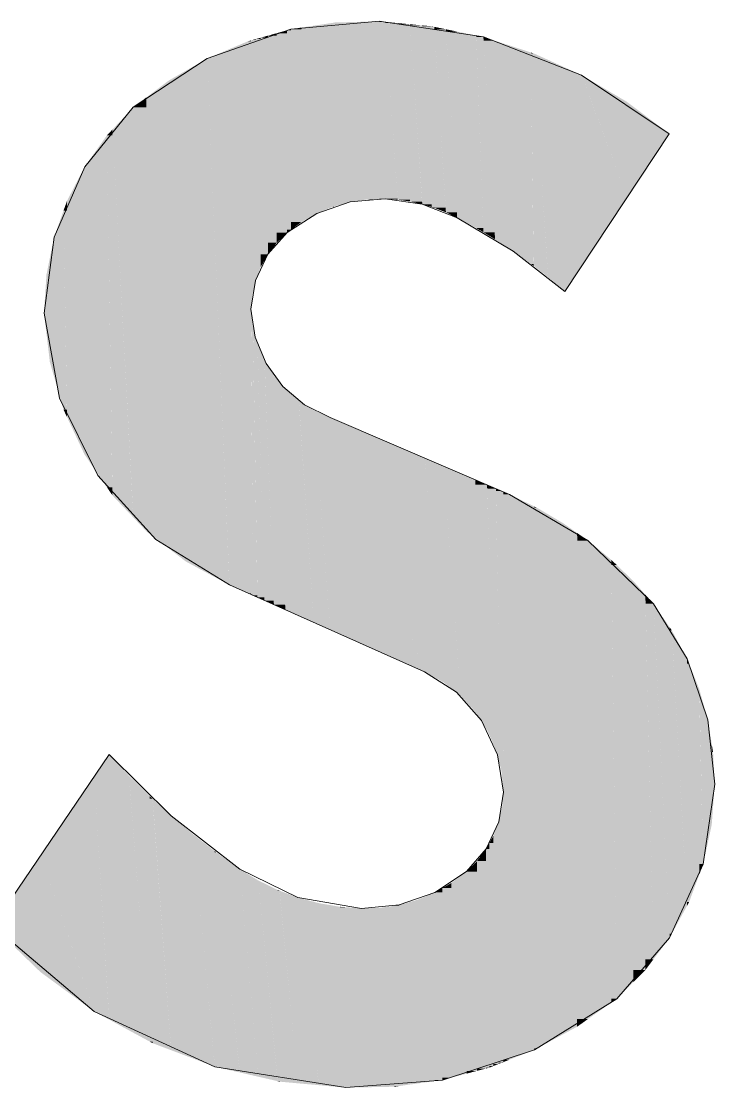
# Model space of a CAD drawing. Extents: x 885 to 2021, y 330 to 1122.
# Drawn here: x 1899.153 to 1900.052, y 647.357 to 648.741 of the extents above; entities that cross this region are included whole.
import ezdxf

# ---------------------------------------------------------------- set-up
doc = ezdxf.new("R2010")
doc.units = 0
doc.layers.get('0').update_dxf_attribs({"lineweight": 18})
doc.layers.add('P11_Plankopf_Ausführung_AF_4_800 Plankopf', color=7, linetype='Continuous', lineweight=25)

# ---------------------------------------------------------------- blocks, each defined once
blk = doc.blocks.new('Referenz-A0T8DI3SAL', base_point=(1729.7843, 502.0648))
at = {"layer": 'P11_Plankopf_Ausführung_AF_4_800 Plankopf', "color": 0, "linetype": 'Continuous', "lineweight": 13, "ltscale": 16.9}
for p, q in [((1899.5025, 648.7306), (1899.3939, 648.6926)), ((1899.617, 648.7408), (1899.5025, 648.7306)), ((1899.7521, 648.7205), (1899.617, 648.7408)), ((1899.8795, 648.6711), (1899.7521, 648.7205)), ((1899.3939, 648.6926), (1899.2981, 648.6292)), ((1899.993, 648.595), (1899.8795, 648.6711)), ((1899.2981, 648.6292), (1899.2351, 648.5522)), ((1899.8575, 648.3903), (1899.993, 648.595)), ((1899.2351, 648.5522), (1899.1955, 648.4609)), ((1899.6248, 648.5105), (1899.5792, 648.5064)), ((1899.6729, 648.5035), (1899.6248, 648.5105)), ((1899.5792, 648.5064), (1899.536, 648.4915)), ((1899.7181, 648.4859), (1899.6729, 648.5035)), ((1899.536, 648.4915), (1899.4975, 648.4667)), ((1899.7908, 648.4424), (1899.7181, 648.4859)), ((1899.1955, 648.4609), (1899.1823, 648.3623)), ((1899.4975, 648.4667), (1899.4726, 648.4385)), ((1899.8575, 648.3903), (1899.7908, 648.4424)), ((1899.4726, 648.4385), (1899.4566, 648.4046)), ((1899.4566, 648.4046), (1899.4507, 648.3674)), ((1899.1823, 648.3623), (1899.2023, 648.252)), ((1899.4507, 648.3674), (1899.4563, 648.331)), ((1899.4563, 648.331), (1899.4704, 648.2969)), ((1899.4704, 648.2969), (1899.4921, 648.2671)), ((1899.4921, 648.2671), (1899.5203, 648.2433)), ((1899.2023, 648.252), (1899.252, 648.1514)), ((1899.5203, 648.2433), (1899.5533, 648.2268)), ((1899.7859, 648.1269), (1899.5533, 648.2268)), ((1899.252, 648.1514), (1899.3274, 648.0684)), ((1899.8877, 648.067), (1899.7859, 648.1269)), ((1899.3274, 648.0684), (1899.4228, 648.0094)), ((1899.9726, 647.985), (1899.8877, 648.067)), ((1899.4228, 648.0094), (1899.6759, 647.8967)), ((1900.0163, 647.9135), (1899.9726, 647.985)), ((1900.0432, 647.8342), (1900.0163, 647.9135)), ((1899.7172, 647.8703), (1899.6759, 647.8967)), ((1899.7496, 647.8335), (1899.7172, 647.8703)), ((1899.7704, 647.7891), (1899.7496, 647.8335)), ((1900.052, 647.7509), (1900.0432, 647.8342)), ((1899.2668, 647.7893), (1899.1159, 647.5669)), ((1899.2668, 647.7893), (1899.3471, 647.71)), ((1899.7781, 647.7406), (1899.7704, 647.7891)), ((1900.0371, 647.6471), (1900.052, 647.7509)), ((1899.772, 647.7022), (1899.7781, 647.7406)), ((1899.3471, 647.71), (1899.4362, 647.6406)), ((1899.7556, 647.6669), (1899.772, 647.7022)), ((1899.7302, 647.6375), (1899.7556, 647.6669)), ((1899.4362, 647.6406), (1899.5115, 647.6038)), ((1899.6893, 647.6104), (1899.7302, 647.6375)), ((1899.9936, 647.5517), (1900.0371, 647.6471)), ((1899.643, 647.5942), (1899.6893, 647.6104)), ((1899.5115, 647.6038), (1899.5941, 647.5897)), ((1899.5941, 647.5897), (1899.643, 647.5942)), ((1899.1159, 647.5669), (1899.2474, 647.4559)), ((1899.925, 647.4725), (1899.9936, 647.5517)), ((1899.8183, 647.4062), (1899.925, 647.4725)), ((1899.2474, 647.4559), (1899.4038, 647.3843)), ((1899.6989, 647.367), (1899.8183, 647.4062)), ((1899.4038, 647.3843), (1899.5737, 647.3571)), ((1899.5737, 647.3571), (1899.6989, 647.367))]:
    blk.add_line(p, q, dxfattribs=at)
at = {"layer": 'P11_Plankopf_Ausführung_AF_4_800 Plankopf', "color": 0, "linetype": 'Continuous', "lineweight": 0, "ltscale": 0.0169}
for points in [[(1899.5025, 648.7292), (1899.4975, 648.7292), (1899.5025, 648.7306)], [(1899.516, 648.7306), (1899.5025, 648.7306), (1899.516, 648.7327)], [(1899.516, 648.4803), (1899.5025, 648.4803), (1899.5025, 648.7306)], [(1899.516, 648.4803), (1899.516, 648.7306), (1899.5025, 648.7306)], [(1899.536, 648.7327), (1899.516, 648.7327), (1899.536, 648.7357)], [(1899.536, 648.4915), (1899.516, 648.4915), (1899.516, 648.7327)], [(1899.536, 648.4915), (1899.536, 648.7327), (1899.516, 648.7327)], [(1899.5572, 648.7357), (1899.536, 648.7357), (1899.5572, 648.7389)], [(1899.5572, 648.5002), (1899.536, 648.5002), (1899.536, 648.7357)], [(1899.5572, 648.5002), (1899.5572, 648.7357), (1899.536, 648.7357)], [(1899.5594, 648.7389), (1899.5572, 648.7389), (1899.5594, 648.7393)], [(1899.5594, 648.5009), (1899.5572, 648.5009), (1899.5572, 648.7389)], [(1899.5594, 648.5009), (1899.5594, 648.7389), (1899.5572, 648.7389)], [(1899.5792, 648.7393), (1899.5594, 648.7393), (1899.5792, 648.7398)], [(1899.5792, 648.5064), (1899.5594, 648.5064), (1899.5594, 648.7393)], [(1899.5792, 648.5064), (1899.5792, 648.7393), (1899.5594, 648.7393)], [(1899.6019, 648.7398), (1899.5792, 648.7398), (1899.6019, 648.7404)], [(1899.6019, 648.5098), (1899.5792, 648.5098), (1899.5792, 648.7398)], [(1899.6019, 648.5098), (1899.6019, 648.7398), (1899.5792, 648.7398)], [(1899.617, 648.7404), (1899.6019, 648.7404), (1899.617, 648.7408)], [(1899.617, 648.5103), (1899.6019, 648.5103), (1899.6019, 648.7404)], [(1899.617, 648.5103), (1899.617, 648.7404), (1899.6019, 648.7404)], [(1899.6248, 648.5105), (1899.617, 648.5105), (1899.617, 648.7408)], [(1899.6248, 648.7401), (1899.617, 648.7401), (1899.617, 648.7408)], [(1899.6248, 648.5105), (1899.6248, 648.7401), (1899.617, 648.7401)], [(1899.6409, 648.5105), (1899.6248, 648.5105), (1899.6248, 648.7401)], [(1899.641, 648.7385), (1899.6249, 648.7385), (1899.6248, 648.7401)], [(1899.641, 648.5094), (1899.641, 648.7385), (1899.6249, 648.7385)], [(1899.6569, 648.5094), (1899.641, 648.5094), (1899.641, 648.7385)], [(1899.657, 648.737), (1899.6411, 648.737), (1899.641, 648.7385)], [(1899.657, 648.507), (1899.657, 648.737), (1899.6411, 648.737)], [(1899.6726, 648.507), (1899.657, 648.507), (1899.657, 648.737)], [(1899.6729, 648.7355), (1899.6571, 648.7355), (1899.657, 648.737)], [(1899.6729, 648.5035), (1899.6729, 648.7355), (1899.6571, 648.7355)], [(1899.6849, 648.5035), (1899.6729, 648.5035), (1899.6729, 648.7355)], [(1899.6851, 648.7344), (1899.6729, 648.7344), (1899.6729, 648.7355)], [(1899.6851, 648.4998), (1899.6851, 648.7344), (1899.6729, 648.7344)], [(1899.6884, 648.4998), (1899.6851, 648.4998), (1899.6851, 648.7344)], [(1899.6884, 648.7337), (1899.6851, 648.7337), (1899.6851, 648.7344)], [(1899.6884, 648.4988), (1899.6884, 648.7337), (1899.6851, 648.7337)], [(1899.7031, 648.4988), (1899.6884, 648.4988), (1899.6884, 648.7337)], [(1899.7035, 648.7305), (1899.6886, 648.7305), (1899.6884, 648.7337)], [(1899.7035, 648.4929), (1899.7035, 648.7305), (1899.6886, 648.7305)], [(1899.7177, 648.4929), (1899.7035, 648.4929), (1899.7035, 648.7305)], [(1899.7181, 648.7275), (1899.7037, 648.7275), (1899.7035, 648.7305)], [(1899.4524, 648.716), (1899.4507, 648.716), (1899.4524, 648.7165)], [(1899.4566, 648.7165), (1899.4524, 648.7165), (1899.4566, 648.7177)], [(1899.4566, 648.4046), (1899.4524, 648.4046), (1899.4524, 648.7165)], [(1899.4566, 648.4046), (1899.4566, 648.7165), (1899.4524, 648.7165)], [(1899.4634, 648.7177), (1899.4566, 648.7177), (1899.4634, 648.7196)], [(1899.4634, 648.4221), (1899.4566, 648.4221), (1899.4566, 648.7177)], [(1899.4634, 648.4221), (1899.4634, 648.7177), (1899.4566, 648.7177)], [(1899.4726, 648.7196), (1899.4634, 648.7196), (1899.4726, 648.7222)], [(1899.4726, 648.4385), (1899.4634, 648.4385), (1899.4634, 648.7196)], [(1899.4726, 648.4385), (1899.4726, 648.7196), (1899.4634, 648.7196)], [(1899.4841, 648.7222), (1899.4726, 648.7222), (1899.4841, 648.7254)], [(1899.4841, 648.4535), (1899.4726, 648.4535), (1899.4726, 648.7222)], [(1899.4841, 648.4535), (1899.4841, 648.7222), (1899.4726, 648.7222)], [(1899.4975, 648.7254), (1899.4841, 648.7254), (1899.4975, 648.7292)], [(1899.4975, 648.4667), (1899.4841, 648.4667), (1899.4841, 648.7254)], [(1899.4975, 648.4667), (1899.4975, 648.7254), (1899.4841, 648.7254)], [(1899.5025, 648.4703), (1899.4975, 648.4703), (1899.4975, 648.7292)], [(1899.5025, 648.4703), (1899.5025, 648.7292), (1899.4975, 648.7292)], [(1899.7181, 648.4859), (1899.7181, 648.7275), (1899.7037, 648.7275)], [(1899.7416, 648.4859), (1899.7181, 648.4859), (1899.7181, 648.7275)], [(1899.7429, 648.7223), (1899.7186, 648.7223), (1899.7181, 648.7275)], [(1899.7429, 648.4724), (1899.7429, 648.7223), (1899.7186, 648.7223)], [(1899.7519, 648.4724), (1899.7429, 648.4724), (1899.7429, 648.7223)], [(1899.7521, 648.7205), (1899.743, 648.7205), (1899.7429, 648.7223)], [(1899.7521, 648.467), (1899.7521, 648.7205), (1899.743, 648.7205)], [(1899.7667, 648.467), (1899.7521, 648.467), (1899.7521, 648.7205)], [(1899.7672, 648.7155), (1899.7524, 648.7155), (1899.7521, 648.7205)], [(1899.4228, 648.6926), (1899.3939, 648.6926), (1899.4228, 648.7048)], [(1899.447, 648.7048), (1899.4228, 648.7048), (1899.447, 648.715)], [(1899.4467, 648.0094), (1899.4228, 648.0094), (1899.4228, 648.7048)], [(1899.447, 647.9986), (1899.447, 648.7048), (1899.4228, 648.7048)], [(1899.4507, 648.715), (1899.447, 648.715), (1899.4507, 648.716)], [(1899.4507, 647.9986), (1899.447, 647.9986), (1899.447, 648.715)], [(1899.4507, 647.997), (1899.4507, 648.715), (1899.447, 648.715)], [(1899.4524, 648.3862), (1899.4507, 648.3862), (1899.4507, 648.716)], [(1899.4524, 648.3862), (1899.4524, 648.716), (1899.4507, 648.716)], [(1899.7672, 648.4579), (1899.7672, 648.7155), (1899.7524, 648.7155)], [(1899.7895, 648.4579), (1899.7672, 648.4579), (1899.7672, 648.7155)], [(1899.7908, 648.7079), (1899.7678, 648.7079), (1899.7672, 648.7155)], [(1899.7908, 648.4424), (1899.7908, 648.7079), (1899.7678, 648.7079)], [(1899.8124, 648.4424), (1899.7908, 648.4424), (1899.7908, 648.7079)], [(1899.8137, 648.7004), (1899.7914, 648.7004), (1899.7908, 648.7079)], [(1899.3939, 648.6767), (1899.3662, 648.6767), (1899.3939, 648.6926)], [(1899.4221, 648.0249), (1899.3939, 648.0249), (1899.3939, 648.6926)], [(1899.4228, 648.0094), (1899.4228, 648.6926), (1899.3939, 648.6926)], [(1899.8137, 648.426), (1899.8137, 648.7004), (1899.7914, 648.7004)], [(1899.8171, 648.426), (1899.8137, 648.426), (1899.8137, 648.7004)], [(1899.8172, 648.6993), (1899.8137, 648.6993), (1899.8137, 648.7004)], [(1899.8172, 648.4233), (1899.8172, 648.6993), (1899.8137, 648.6993)], [(1899.835, 648.4233), (1899.8172, 648.4233), (1899.8172, 648.6993)], [(1899.836, 648.6908), (1899.8177, 648.6908), (1899.8172, 648.6993)], [(1899.836, 648.4086), (1899.836, 648.6908), (1899.8177, 648.6908)], [(1899.8562, 648.4086), (1899.836, 648.4086), (1899.836, 648.6908)], [(1899.8575, 648.681), (1899.8367, 648.681), (1899.836, 648.6908)], [(1899.3662, 648.6639), (1899.344, 648.6639), (1899.3662, 648.6767)], [(1899.3933, 648.0399), (1899.3662, 648.0399), (1899.3662, 648.6767)], [(1899.3939, 648.0249), (1899.3939, 648.6767), (1899.3662, 648.6767)], [(1899.8575, 648.3903), (1899.8575, 648.681), (1899.8367, 648.681)], [(1899.8795, 648.4236), (1899.8575, 648.4236), (1899.8575, 648.681)], [(1899.8795, 648.6711), (1899.8583, 648.6711), (1899.8575, 648.681)], [(1899.344, 648.6422), (1899.3152, 648.6422), (1899.344, 648.6639)], [(1899.3656, 648.0569), (1899.344, 648.0569), (1899.344, 648.6639)], [(1899.3662, 648.0399), (1899.3662, 648.6639), (1899.344, 648.6639)], [(1899.8795, 648.4236), (1899.8795, 648.6711), (1899.8583, 648.6711)], [(1899.9384, 648.5124), (1899.8795, 648.5124), (1899.8795, 648.6711)], [(1899.9384, 648.6362), (1899.8925, 648.6362), (1899.8795, 648.6711)], [(1899.3152, 648.6292), (1899.2981, 648.6292), (1899.3152, 648.6422)], [(1899.343, 648.0789), (1899.3152, 648.0789), (1899.3152, 648.6422)], [(1899.344, 648.0569), (1899.344, 648.6422), (1899.3152, 648.6422)], [(1899.9384, 648.5124), (1899.9384, 648.6362), (1899.8925, 648.6362)], [(1899.993, 648.595), (1899.9384, 648.595), (1899.9384, 648.6362)], [(1899.2981, 648.6005), (1899.2711, 648.6005), (1899.2981, 648.6292)], [(1899.3147, 648.0971), (1899.2981, 648.0971), (1899.2981, 648.6292)], [(1899.3152, 648.0789), (1899.3152, 648.6292), (1899.2981, 648.6292)], [(1899.2639, 648.5522), (1899.2351, 648.5522), (1899.2639, 648.5929)], [(1899.2711, 648.5929), (1899.2639, 648.5929), (1899.2711, 648.6005)], [(1899.2709, 648.1361), (1899.2639, 648.1361), (1899.2639, 648.5929)], [(1899.2711, 648.1256), (1899.2711, 648.5929), (1899.2639, 648.5929)], [(1899.2965, 648.1256), (1899.2711, 648.1256), (1899.2711, 648.6005)], [(1899.2981, 648.0971), (1899.2981, 648.6005), (1899.2711, 648.6005)], [(1899.9384, 648.5124), (1899.993, 648.595), (1899.9384, 648.595)], [(1899.2349, 648.5079), (1899.2122, 648.5079), (1899.2349, 648.5519)], [(1899.2351, 648.5519), (1899.2349, 648.5519), (1899.2351, 648.5522)], [(1899.2351, 648.1787), (1899.2349, 648.1787), (1899.2349, 648.5519)], [(1899.2351, 648.1784), (1899.2351, 648.5519), (1899.2349, 648.5519)], [(1899.261, 648.1784), (1899.2351, 648.1784), (1899.2351, 648.5522)], [(1899.2639, 648.1361), (1899.2639, 648.5522), (1899.2351, 648.5522)], [(1899.5792, 648.5064), (1899.6019, 648.5098), (1899.5792, 648.5098)], [(1899.6019, 648.5098), (1899.617, 648.5103), (1899.6019, 648.5103)], [(1899.617, 648.5103), (1899.6248, 648.5105), (1899.617, 648.5105)], [(1899.641, 648.5094), (1899.6409, 648.5105), (1899.6248, 648.5105)], [(1899.657, 648.507), (1899.6569, 648.5094), (1899.641, 648.5094)], [(1899.8795, 648.4236), (1899.9384, 648.5124), (1899.8795, 648.5124)], [(1899.2076, 648.4609), (1899.1955, 648.4609), (1899.2076, 648.4952)], [(1899.2122, 648.4952), (1899.2076, 648.4952), (1899.2122, 648.5079)], [(1899.212, 648.2368), (1899.2076, 648.2368), (1899.2076, 648.4952)], [(1899.2122, 648.2272), (1899.2122, 648.4952), (1899.2076, 648.4952)], [(1899.2316, 648.2272), (1899.2122, 648.2272), (1899.2122, 648.5079)], [(1899.2349, 648.1787), (1899.2349, 648.5079), (1899.2122, 648.5079)], [(1899.536, 648.4915), (1899.5572, 648.5002), (1899.536, 648.5002)], [(1899.5572, 648.5002), (1899.5594, 648.5009), (1899.5572, 648.5009)], [(1899.5594, 648.5009), (1899.5792, 648.5064), (1899.5594, 648.5064)], [(1899.6729, 648.5035), (1899.6726, 648.507), (1899.657, 648.507)], [(1899.6851, 648.4998), (1899.6849, 648.5035), (1899.6729, 648.5035)], [(1899.6884, 648.4988), (1899.6884, 648.4998), (1899.6851, 648.4998)], [(1899.7035, 648.4929), (1899.7031, 648.4988), (1899.6884, 648.4988)], [(1899.516, 648.4803), (1899.536, 648.4915), (1899.516, 648.4915)], [(1899.7181, 648.4859), (1899.7177, 648.4929), (1899.7035, 648.4929)], [(1899.7429, 648.4724), (1899.7416, 648.4859), (1899.7181, 648.4859)], [(1899.4975, 648.4667), (1899.5025, 648.4703), (1899.4975, 648.4703)], [(1899.5025, 648.4703), (1899.516, 648.4803), (1899.5025, 648.4803)], [(1899.7521, 648.467), (1899.7519, 648.4724), (1899.7429, 648.4724)], [(1899.1955, 648.4338), (1899.1899, 648.4338), (1899.1955, 648.4609)], [(1899.2054, 648.2792), (1899.1955, 648.2792), (1899.1955, 648.4609)], [(1899.2076, 648.2368), (1899.2076, 648.4609), (1899.1955, 648.4609)], [(1899.4726, 648.4385), (1899.4841, 648.4535), (1899.4726, 648.4535)], [(1899.4841, 648.4535), (1899.4975, 648.4667), (1899.4841, 648.4667)], [(1899.7672, 648.4579), (1899.7667, 648.467), (1899.7521, 648.467)], [(1899.7908, 648.4424), (1899.7895, 648.4579), (1899.7672, 648.4579)], [(1899.8137, 648.426), (1899.8124, 648.4424), (1899.7908, 648.4424)], [(1899.1899, 648.4121), (1899.1855, 648.4121), (1899.1899, 648.4338)], [(1899.1948, 648.2986), (1899.1899, 648.2986), (1899.1899, 648.4338)], [(1899.1955, 648.2792), (1899.1955, 648.4338), (1899.1899, 648.4338)], [(1899.4634, 648.4221), (1899.4726, 648.4385), (1899.4634, 648.4385)], [(1899.8172, 648.4233), (1899.8171, 648.426), (1899.8137, 648.426)], [(1899.1855, 648.3623), (1899.1823, 648.3623), (1899.1855, 648.4121)], [(1899.1885, 648.3356), (1899.1855, 648.3356), (1899.1855, 648.4121)], [(1899.1899, 648.2986), (1899.1899, 648.4121), (1899.1855, 648.4121)], [(1899.4566, 648.4046), (1899.4634, 648.4221), (1899.4566, 648.4221)], [(1899.836, 648.4086), (1899.835, 648.4233), (1899.8172, 648.4233)], [(1899.8575, 648.3903), (1899.8795, 648.4236), (1899.8575, 648.4236)], [(1899.4524, 648.3862), (1899.4566, 648.4046), (1899.4524, 648.4046)], [(1899.8575, 648.3903), (1899.8562, 648.4086), (1899.836, 648.4086)], [(1899.4507, 648.3674), (1899.4524, 648.3862), (1899.4507, 648.3862)], [(1899.1855, 648.3356), (1899.1855, 648.3623), (1899.1823, 648.3623)], [(1899.4532, 647.997), (1899.4507, 647.997), (1899.4507, 648.3674)], [(1899.4532, 648.3445), (1899.4509, 648.3445), (1899.4507, 648.3674)], [(1899.4532, 647.9959), (1899.4532, 648.3445), (1899.4509, 648.3445)], [(1899.459, 647.9959), (1899.4532, 647.9959), (1899.4532, 648.3445)], [(1899.4591, 648.3222), (1899.4536, 648.3222), (1899.4532, 648.3445)], [(1899.1899, 648.2986), (1899.1885, 648.3356), (1899.1855, 648.3356)], [(1899.4591, 647.9932), (1899.4591, 648.3222), (1899.4536, 648.3222)], [(1899.4681, 647.9932), (1899.4591, 647.9932), (1899.4591, 648.3222)], [(1899.4682, 648.301), (1899.4597, 648.301), (1899.4591, 648.3222)], [(1899.1955, 648.2792), (1899.1948, 648.2986), (1899.1899, 648.2986)], [(1899.4682, 647.9892), (1899.4682, 648.301), (1899.4597, 648.301)], [(1899.4802, 647.9892), (1899.4682, 647.9892), (1899.4682, 648.301)], [(1899.4804, 648.2813), (1899.469, 648.2813), (1899.4682, 648.301)], [(1899.2076, 648.2368), (1899.2054, 648.2792), (1899.1955, 648.2792)], [(1899.4804, 647.9838), (1899.4804, 648.2813), (1899.469, 648.2813)], [(1899.495, 647.9838), (1899.4804, 647.9838), (1899.4804, 648.2813)], [(1899.4953, 648.2638), (1899.4812, 648.2638), (1899.4804, 648.2813)], [(1899.4953, 647.9771), (1899.4953, 648.2638), (1899.4812, 648.2638)], [(1899.5123, 647.9771), (1899.4953, 647.9771), (1899.4953, 648.2638)], [(1899.5127, 648.2486), (1899.4962, 648.2486), (1899.4953, 648.2638)], [(1899.5127, 647.9694), (1899.5127, 648.2486), (1899.4962, 648.2486)], [(1899.5316, 647.9694), (1899.5127, 647.9694), (1899.5127, 648.2486)], [(1899.5322, 648.2361), (1899.5136, 648.2361), (1899.5127, 648.2486)], [(1899.2122, 648.2272), (1899.212, 648.2368), (1899.2076, 648.2368)], [(1899.5322, 647.9607), (1899.5322, 648.2361), (1899.5136, 648.2361)], [(1899.5526, 647.9607), (1899.5322, 647.9607), (1899.5322, 648.2361)], [(1899.5533, 648.2268), (1899.5329, 648.2268), (1899.5322, 648.2361)], [(1899.2349, 648.1787), (1899.2316, 648.2272), (1899.2122, 648.2272)], [(1899.5533, 647.9513), (1899.5533, 648.2268), (1899.5329, 648.2268)], [(1899.6556, 647.9513), (1899.5533, 647.9513), (1899.5533, 648.2268)], [(1899.6759, 648.1741), (1899.5728, 648.1741), (1899.5533, 648.2268)], [(1899.2351, 648.1784), (1899.2351, 648.1787), (1899.2349, 648.1787)], [(1899.2639, 648.1361), (1899.261, 648.1784), (1899.2351, 648.1784)], [(1899.6759, 647.8967), (1899.6759, 648.1741), (1899.5728, 648.1741)], [(1899.6993, 647.8967), (1899.6759, 647.8967), (1899.6759, 648.1741)], [(1899.7004, 648.1636), (1899.6768, 648.1636), (1899.6759, 648.1741)], [(1899.7004, 647.883), (1899.7004, 648.1636), (1899.6768, 648.1636)], [(1899.7212, 647.883), (1899.7004, 647.883), (1899.7004, 648.1636)], [(1899.7225, 648.1542), (1899.7011, 648.1542), (1899.7004, 648.1636)], [(1899.7225, 647.8656), (1899.7225, 648.1542), (1899.7011, 648.1542)], [(1899.7402, 647.8656), (1899.7225, 647.8656), (1899.7225, 648.1542)], [(1899.7414, 648.146), (1899.723, 648.146), (1899.7225, 648.1542)], [(1899.2711, 648.1256), (1899.2709, 648.1361), (1899.2639, 648.1361)], [(1899.7414, 647.8449), (1899.7414, 648.146), (1899.723, 648.146)], [(1899.7557, 647.8449), (1899.7414, 647.8449), (1899.7414, 648.146)], [(1899.7568, 648.1394), (1899.7417, 648.1394), (1899.7414, 648.146)], [(1899.7568, 647.8214), (1899.7568, 648.1394), (1899.7417, 648.1394)], [(1899.7674, 647.8214), (1899.7568, 647.8214), (1899.7568, 648.1394)], [(1899.7682, 648.1345), (1899.757, 648.1345), (1899.7568, 648.1394)], [(1899.2981, 648.0971), (1899.2965, 648.1256), (1899.2711, 648.1256)], [(1899.7682, 647.7957), (1899.7682, 648.1345), (1899.757, 648.1345)], [(1899.7749, 647.7957), (1899.7682, 647.7957), (1899.7682, 648.1345)], [(1899.7754, 648.1315), (1899.7683, 648.1315), (1899.7682, 648.1345)], [(1899.7754, 647.7686), (1899.7754, 648.1315), (1899.7683, 648.1315)], [(1899.7779, 647.7686), (1899.7754, 647.7686), (1899.7754, 648.1315)], [(1899.7781, 648.1303), (1899.7754, 648.1303), (1899.7754, 648.1315)], [(1899.7781, 647.7406), (1899.7781, 648.1303), (1899.7754, 648.1303)], [(1899.7859, 647.3934), (1899.7781, 647.3934), (1899.7781, 648.1303)], [(1899.7859, 648.1269), (1899.7781, 648.1269), (1899.7781, 648.1303)], [(1899.7859, 647.3934), (1899.7859, 648.1269), (1899.7781, 648.1269)], [(1899.8183, 647.4062), (1899.7859, 647.4062), (1899.7859, 648.1269)], [(1899.8183, 648.1112), (1899.7866, 648.1112), (1899.7859, 648.1269)], [(1899.8183, 647.4062), (1899.8183, 648.1112), (1899.7866, 648.1112)], [(1899.8214, 647.4079), (1899.8183, 647.4079), (1899.8183, 648.1112)], [(1899.8214, 648.1097), (1899.8183, 648.1097), (1899.8183, 648.1112)], [(1899.8214, 647.4079), (1899.8214, 648.1097), (1899.8183, 648.1097)], [(1899.8554, 647.4263), (1899.8214, 647.4263), (1899.8214, 648.1097)], [(1899.8554, 648.0896), (1899.8224, 648.0896), (1899.8214, 648.1097)], [(1899.3152, 648.0789), (1899.3147, 648.0971), (1899.2981, 648.0971)], [(1899.8554, 647.4263), (1899.8554, 648.0896), (1899.8224, 648.0896)], [(1899.8736, 647.4361), (1899.8554, 647.4361), (1899.8554, 648.0896)], [(1899.8736, 648.0769), (1899.8557, 648.0769), (1899.8554, 648.0896)], [(1899.344, 648.0569), (1899.343, 648.0789), (1899.3152, 648.0789)], [(1899.8736, 647.4361), (1899.8736, 648.0769), (1899.8557, 648.0769)], [(1899.8877, 647.4461), (1899.8736, 647.4461), (1899.8736, 648.0769)], [(1899.8877, 648.067), (1899.8738, 648.067), (1899.8736, 648.0769)], [(1899.8877, 647.4461), (1899.8877, 648.067), (1899.8738, 648.067)], [(1899.9181, 647.4676), (1899.8877, 647.4676), (1899.8877, 648.067)], [(1899.9181, 648.0419), (1899.8889, 648.0419), (1899.8877, 648.067)], [(1899.3662, 648.0399), (1899.3656, 648.0569), (1899.344, 648.0569)], [(1899.3939, 648.0249), (1899.3933, 648.0399), (1899.3662, 648.0399)], [(1899.9181, 647.4676), (1899.9181, 648.0419), (1899.8889, 648.0419)], [(1899.925, 647.4725), (1899.9181, 647.4725), (1899.9181, 648.0419)], [(1899.925, 648.0353), (1899.9182, 648.0353), (1899.9181, 648.0419)], [(1899.4228, 648.0094), (1899.4221, 648.0249), (1899.3939, 648.0249)], [(1899.925, 647.4725), (1899.925, 648.0353), (1899.9182, 648.0353)], [(1899.9465, 647.494), (1899.925, 647.494), (1899.925, 648.0353)], [(1899.9465, 648.0145), (1899.9258, 648.0145), (1899.925, 648.0353)], [(1899.9465, 647.494), (1899.9465, 648.0145), (1899.9258, 648.0145)], [(1899.9621, 647.5096), (1899.9465, 647.5096), (1899.9465, 648.0145)], [(1899.9621, 647.9969), (1899.947, 647.9969), (1899.9465, 648.0145)], [(1899.447, 647.9986), (1899.4467, 648.0094), (1899.4228, 648.0094)], [(1899.4507, 647.997), (1899.4507, 647.9986), (1899.447, 647.9986)], [(1899.4532, 647.9959), (1899.4532, 647.997), (1899.4507, 647.997)], [(1899.9621, 647.5096), (1899.9621, 647.9969), (1899.947, 647.9969)], [(1899.9726, 647.5236), (1899.9621, 647.5236), (1899.9621, 647.9969)], [(1899.9726, 647.985), (1899.9624, 647.985), (1899.9621, 647.9969)], [(1899.4591, 647.9932), (1899.459, 647.9959), (1899.4532, 647.9959)], [(1899.4682, 647.9892), (1899.4681, 647.9932), (1899.4591, 647.9932)], [(1899.4804, 647.9838), (1899.4802, 647.9892), (1899.4682, 647.9892)], [(1899.4953, 647.9771), (1899.495, 647.9838), (1899.4804, 647.9838)], [(1899.9726, 647.5236), (1899.9726, 647.985), (1899.9624, 647.985)], [(1899.9936, 647.5517), (1899.9726, 647.5517), (1899.9726, 647.985)], [(1899.9936, 647.9546), (1899.9741, 647.9546), (1899.9726, 647.985)], [(1899.5127, 647.9694), (1899.5123, 647.9771), (1899.4953, 647.9771)], [(1899.5322, 647.9607), (1899.5316, 647.9694), (1899.5127, 647.9694)], [(1899.5533, 647.9513), (1899.5526, 647.9607), (1899.5322, 647.9607)], [(1899.6759, 647.8967), (1899.6556, 647.9513), (1899.5533, 647.9513)], [(1899.9936, 647.5517), (1899.9936, 647.9546), (1899.9741, 647.9546)], [(1899.9964, 647.5569), (1899.9936, 647.5569), (1899.9936, 647.9546)], [(1899.9964, 647.9505), (1899.9936, 647.9505), (1899.9936, 647.9546)], [(1899.9964, 647.5569), (1899.9964, 647.9505), (1899.9936, 647.9505)], [(1900.0163, 647.5933), (1899.9964, 647.5933), (1899.9964, 647.9505)], [(1900.0163, 647.9135), (1899.9985, 647.9135), (1899.9964, 647.9505)], [(1900.0163, 647.5933), (1900.0163, 647.9135), (1899.9985, 647.9135)], [(1900.0188, 647.5978), (1900.0163, 647.5978), (1900.0163, 647.9135)], [(1900.0188, 647.9074), (1900.0163, 647.9074), (1900.0163, 647.9135)], [(1900.0188, 647.5978), (1900.0188, 647.9074), (1900.0163, 647.9074)], [(1900.0319, 647.6332), (1900.0188, 647.6332), (1900.0188, 647.9074)], [(1900.0319, 647.8746), (1900.0203, 647.8746), (1900.0188, 647.9074)], [(1899.7004, 647.883), (1899.6993, 647.8967), (1899.6759, 647.8967)], [(1899.7225, 647.8656), (1899.7212, 647.883), (1899.7004, 647.883)], [(1900.0319, 647.6332), (1900.0319, 647.8746), (1900.0203, 647.8746)], [(1900.0371, 647.6471), (1900.0319, 647.6471), (1900.0319, 647.8746)], [(1900.0371, 647.856), (1900.0324, 647.856), (1900.0319, 647.8746)], [(1899.7414, 647.8449), (1899.7402, 647.8656), (1899.7225, 647.8656)], [(1899.7568, 647.8214), (1899.7557, 647.8449), (1899.7414, 647.8449)], [(1900.0371, 647.6471), (1900.0371, 647.856), (1900.0324, 647.856)], [(1900.0432, 647.6751), (1900.0371, 647.6751), (1900.0371, 647.856)], [(1900.0432, 647.8342), (1900.0378, 647.8342), (1900.0371, 647.856)], [(1900.0432, 647.6751), (1900.0432, 647.8342), (1900.0378, 647.8342)], [(1900.0482, 647.6984), (1900.0432, 647.6984), (1900.0432, 647.8342)], [(1900.0482, 647.8029), (1900.0443, 647.8029), (1900.0432, 647.8342)], [(1899.7682, 647.7957), (1899.7674, 647.8214), (1899.7568, 647.8214)], [(1900.0482, 647.6984), (1900.0482, 647.8029), (1900.0443, 647.8029)], [(1900.0499, 647.7215), (1900.0482, 647.7215), (1900.0482, 647.8029)], [(1900.0499, 647.7928), (1900.0484, 647.7928), (1900.0482, 647.8029)], [(1899.2668, 647.7608), (1899.2474, 647.7608), (1899.2668, 647.7893)], [(1899.2915, 647.4454), (1899.2668, 647.4454), (1899.2668, 647.7893)], [(1899.2925, 647.7619), (1899.2687, 647.7619), (1899.2668, 647.7893)], [(1899.7754, 647.7686), (1899.7749, 647.7957), (1899.7682, 647.7957)], [(1900.0499, 647.7215), (1900.0499, 647.7928), (1900.0484, 647.7928)], [(1900.052, 647.7509), (1900.0499, 647.7509), (1900.0499, 647.7928)], [(1899.2925, 647.4314), (1899.2925, 647.7619), (1899.2687, 647.7619)], [(1899.3182, 647.4314), (1899.2925, 647.4314), (1899.2925, 647.7619)], [(1899.3193, 647.7354), (1899.2946, 647.7354), (1899.2925, 647.7619)], [(1899.7781, 647.7406), (1899.7779, 647.7686), (1899.7754, 647.7686)], [(1899.2474, 647.6583), (1899.1778, 647.6583), (1899.2474, 647.7608)], [(1899.2661, 647.4559), (1899.2474, 647.4559), (1899.2474, 647.7608)], [(1899.2668, 647.4454), (1899.2668, 647.7608), (1899.2474, 647.7608)], [(1900.0499, 647.7215), (1900.052, 647.7509), (1900.0499, 647.7509)], [(1899.3193, 647.4169), (1899.3193, 647.7354), (1899.2946, 647.7354)], [(1899.3231, 647.4169), (1899.3193, 647.4169), (1899.3193, 647.7354)], [(1899.3231, 647.7319), (1899.3193, 647.7319), (1899.3193, 647.7354)], [(1899.7781, 647.7212), (1899.7764, 647.7212), (1899.7781, 647.7406)], [(1899.3231, 647.4148), (1899.3231, 647.7319), (1899.3193, 647.7319)], [(1899.3464, 647.4148), (1899.3231, 647.4148), (1899.3231, 647.7319)], [(1899.3471, 647.71), (1899.3248, 647.71), (1899.3231, 647.7319)], [(1899.7764, 647.7022), (1899.772, 647.7022), (1899.7764, 647.7212)], [(1899.7781, 647.3903), (1899.7764, 647.3903), (1899.7764, 647.7212)], [(1899.7781, 647.3903), (1899.7781, 647.7212), (1899.7764, 647.7212)], [(1900.0482, 647.6984), (1900.0499, 647.7215), (1900.0482, 647.7215)], [(1899.3471, 647.4057), (1899.3471, 647.71), (1899.3248, 647.71)], [(1899.3749, 647.4057), (1899.3471, 647.4057), (1899.3471, 647.71)], [(1899.3759, 647.6857), (1899.3493, 647.6857), (1899.3471, 647.71)], [(1899.772, 647.684), (1899.765, 647.684), (1899.772, 647.7022)], [(1899.7764, 647.3896), (1899.772, 647.3896), (1899.772, 647.7022)], [(1899.7764, 647.3896), (1899.7764, 647.7022), (1899.772, 647.7022)], [(1900.0432, 647.6751), (1900.0482, 647.6984), (1900.0432, 647.6984)], [(1899.3759, 647.3948), (1899.3759, 647.6857), (1899.3493, 647.6857)], [(1899.4028, 647.3948), (1899.3759, 647.3948), (1899.3759, 647.6857)], [(1899.4038, 647.664), (1899.3779, 647.664), (1899.3759, 647.6857)], [(1899.765, 647.6744), (1899.7598, 647.6744), (1899.765, 647.684)], [(1899.772, 647.3879), (1899.765, 647.3879), (1899.765, 647.684)], [(1899.772, 647.3879), (1899.772, 647.684), (1899.765, 647.684)], [(1899.7556, 647.6513), (1899.7439, 647.6513), (1899.7556, 647.6669)], [(1899.7598, 647.6669), (1899.7556, 647.6669), (1899.7598, 647.6744)], [(1899.7598, 647.383), (1899.7556, 647.383), (1899.7556, 647.6669)], [(1899.7598, 647.383), (1899.7598, 647.6669), (1899.7556, 647.6669)], [(1899.765, 647.3851), (1899.7598, 647.3851), (1899.7598, 647.6744)], [(1899.765, 647.3851), (1899.765, 647.6744), (1899.7598, 647.6744)], [(1900.0371, 647.6471), (1900.0432, 647.6751), (1900.0371, 647.6751)], [(1899.1778, 647.5669), (1899.1159, 647.5669), (1899.1778, 647.6583)], [(1899.2298, 647.507), (1899.1778, 647.507), (1899.1778, 647.6583)], [(1899.2474, 647.4559), (1899.2474, 647.6583), (1899.1778, 647.6583)], [(1899.4038, 647.3843), (1899.4038, 647.664), (1899.3779, 647.664)], [(1899.4056, 647.3843), (1899.4038, 647.3843), (1899.4038, 647.664)], [(1899.4056, 647.6626), (1899.4038, 647.6626), (1899.4038, 647.664)], [(1899.4056, 647.3838), (1899.4056, 647.6626), (1899.4038, 647.6626)], [(1899.4354, 647.3838), (1899.4056, 647.3838), (1899.4056, 647.6626)], [(1899.4362, 647.6406), (1899.4079, 647.6406), (1899.4056, 647.6626)], [(1899.7439, 647.6375), (1899.7302, 647.6375), (1899.7439, 647.6513)], [(1899.7556, 647.3819), (1899.7439, 647.3819), (1899.7439, 647.6513)], [(1899.7556, 647.3819), (1899.7556, 647.6513), (1899.7439, 647.6513)], [(1899.4362, 647.3768), (1899.4362, 647.6406), (1899.4079, 647.6406)], [(1899.4596, 647.3768), (1899.4362, 647.3768), (1899.4362, 647.6406)], [(1899.4601, 647.626), (1899.4375, 647.626), (1899.4362, 647.6406)], [(1899.7302, 647.6227), (1899.7106, 647.6227), (1899.7302, 647.6375)], [(1899.7439, 647.3789), (1899.7302, 647.3789), (1899.7302, 647.6375)], [(1899.7439, 647.3789), (1899.7439, 647.6375), (1899.7302, 647.6375)], [(1900.0319, 647.6332), (1900.0371, 647.6471), (1900.0319, 647.6471)], [(1899.4601, 647.3713), (1899.4601, 647.626), (1899.4375, 647.626)], [(1899.4847, 647.3713), (1899.4601, 647.3713), (1899.4601, 647.626)], [(1899.4853, 647.6137), (1899.4613, 647.6137), (1899.4601, 647.626)], [(1900.0188, 647.5978), (1900.0319, 647.6332), (1900.0188, 647.6332)], [(1899.4853, 647.3655), (1899.4853, 647.6137), (1899.4613, 647.6137)], [(1899.4878, 647.3655), (1899.4853, 647.3655), (1899.4853, 647.6137)], [(1899.4878, 647.6127), (1899.4853, 647.6127), (1899.4853, 647.6137)], [(1899.4878, 647.3649), (1899.4878, 647.6127), (1899.4853, 647.6127)], [(1899.5113, 647.3649), (1899.4878, 647.3649), (1899.4878, 647.6127)], [(1899.5115, 647.6038), (1899.4887, 647.6038), (1899.4878, 647.6127)], [(1899.6893, 647.6009), (1899.6666, 647.6009), (1899.6893, 647.6104)], [(1899.6989, 647.6104), (1899.6893, 647.6104), (1899.6989, 647.616)], [(1899.6989, 647.367), (1899.6893, 647.367), (1899.6893, 647.6104)], [(1899.6989, 647.367), (1899.6989, 647.6104), (1899.6893, 647.6104)], [(1899.7106, 647.616), (1899.6989, 647.616), (1899.7106, 647.6227)], [(1899.7106, 647.3701), (1899.6989, 647.3701), (1899.6989, 647.616)], [(1899.7106, 647.3701), (1899.7106, 647.616), (1899.6989, 647.616)], [(1899.7302, 647.3752), (1899.7106, 647.3752), (1899.7106, 647.6227)], [(1899.7302, 647.3752), (1899.7302, 647.6227), (1899.7106, 647.6227)], [(1899.5115, 647.3627), (1899.5115, 647.6038), (1899.4887, 647.6038)], [(1899.5383, 647.3627), (1899.5115, 647.3627), (1899.5115, 647.6038)], [(1899.5386, 647.5965), (1899.5123, 647.5965), (1899.5115, 647.6038)], [(1899.5386, 647.3603), (1899.5386, 647.5965), (1899.5123, 647.5965)], [(1899.5659, 647.3603), (1899.5386, 647.3603), (1899.5386, 647.5965)], [(1899.5662, 647.5918), (1899.5391, 647.5918), (1899.5386, 647.5965)], [(1899.6666, 647.5942), (1899.643, 647.5942), (1899.6666, 647.6009)], [(1899.6893, 647.3656), (1899.6666, 647.3656), (1899.6666, 647.6009)], [(1899.6893, 647.3656), (1899.6893, 647.6009), (1899.6666, 647.6009)], [(1900.0163, 647.5933), (1900.0188, 647.5978), (1900.0163, 647.5978)], [(1899.5662, 647.3577), (1899.5662, 647.5918), (1899.5391, 647.5918)], [(1899.5737, 647.3577), (1899.5662, 647.3577), (1899.5662, 647.5918)], [(1899.5737, 647.5912), (1899.5662, 647.5912), (1899.5662, 647.5918)], [(1899.5737, 647.3571), (1899.5737, 647.5912), (1899.5662, 647.5912)], [(1899.5941, 647.3575), (1899.5737, 647.3575), (1899.5737, 647.5912)], [(1899.5941, 647.5897), (1899.5738, 647.5897), (1899.5737, 647.5912)], [(1899.5941, 647.3575), (1899.5941, 647.5897), (1899.5738, 647.5897)], [(1899.6187, 647.5897), (1899.5941, 647.5897), (1899.6187, 647.5905)], [(1899.6187, 647.3579), (1899.5941, 647.3579), (1899.5941, 647.5897)], [(1899.6187, 647.3579), (1899.6187, 647.5897), (1899.5941, 647.5897)], [(1899.6366, 647.5905), (1899.6187, 647.5905), (1899.6366, 647.5932)], [(1899.6366, 647.3583), (1899.6187, 647.3583), (1899.6187, 647.5905)], [(1899.6366, 647.3583), (1899.6366, 647.5905), (1899.6187, 647.5905)], [(1899.643, 647.5932), (1899.6366, 647.5932), (1899.643, 647.5942)], [(1899.643, 647.3592), (1899.6366, 647.3592), (1899.6366, 647.5932)], [(1899.643, 647.3592), (1899.643, 647.5932), (1899.6366, 647.5932)], [(1899.6666, 647.3625), (1899.643, 647.3625), (1899.643, 647.5942)], [(1899.6666, 647.3625), (1899.6666, 647.5942), (1899.643, 647.5942)], [(1899.9964, 647.5569), (1900.0163, 647.5933), (1899.9964, 647.5933)], [(1899.1778, 647.507), (1899.1778, 647.5669), (1899.1159, 647.5669)], [(1899.9936, 647.5517), (1899.9964, 647.5569), (1899.9936, 647.5569)], [(1899.9726, 647.5236), (1899.9936, 647.5517), (1899.9726, 647.5517)], [(1899.9621, 647.5096), (1899.9726, 647.5236), (1899.9621, 647.5236)], [(1899.2474, 647.4559), (1899.2298, 647.507), (1899.1778, 647.507)], [(1899.9465, 647.494), (1899.9621, 647.5096), (1899.9465, 647.5096)], [(1899.925, 647.4725), (1899.9465, 647.494), (1899.925, 647.494)], [(1899.9181, 647.4676), (1899.925, 647.4725), (1899.9181, 647.4725)], [(1899.8877, 647.4461), (1899.9181, 647.4676), (1899.8877, 647.4676)], [(1899.2668, 647.4454), (1899.2661, 647.4559), (1899.2474, 647.4559)], [(1899.2925, 647.4314), (1899.2915, 647.4454), (1899.2668, 647.4454)], [(1899.8736, 647.4361), (1899.8877, 647.4461), (1899.8736, 647.4461)], [(1899.3193, 647.4169), (1899.3182, 647.4314), (1899.2925, 647.4314)], [(1899.8554, 647.4263), (1899.8736, 647.4361), (1899.8554, 647.4361)], [(1899.3231, 647.4148), (1899.3231, 647.4169), (1899.3193, 647.4169)], [(1899.8214, 647.4079), (1899.8554, 647.4263), (1899.8214, 647.4263)], [(1899.3471, 647.4057), (1899.3464, 647.4148), (1899.3231, 647.4148)], [(1899.3759, 647.3948), (1899.3749, 647.4057), (1899.3471, 647.4057)], [(1899.7859, 647.3934), (1899.8183, 647.4062), (1899.7859, 647.4062)], [(1899.8183, 647.4062), (1899.8214, 647.4079), (1899.8183, 647.4079)], [(1899.4038, 647.3843), (1899.4028, 647.3948), (1899.3759, 647.3948)], [(1899.765, 647.3851), (1899.772, 647.3879), (1899.765, 647.3879)], [(1899.772, 647.3879), (1899.7764, 647.3896), (1899.772, 647.3896)], [(1899.7764, 647.3896), (1899.7781, 647.3903), (1899.7764, 647.3903)], [(1899.7781, 647.3903), (1899.7859, 647.3934), (1899.7781, 647.3934)], [(1899.4056, 647.3838), (1899.4056, 647.3843), (1899.4038, 647.3843)], [(1899.4362, 647.3768), (1899.4354, 647.3838), (1899.4056, 647.3838)], [(1899.4601, 647.3713), (1899.4596, 647.3768), (1899.4362, 647.3768)], [(1899.7106, 647.3701), (1899.7302, 647.3752), (1899.7106, 647.3752)], [(1899.7302, 647.3752), (1899.7439, 647.3789), (1899.7302, 647.3789)], [(1899.7439, 647.3789), (1899.7556, 647.3819), (1899.7439, 647.3819)], [(1899.7556, 647.3819), (1899.7598, 647.383), (1899.7556, 647.383)], [(1899.7598, 647.383), (1899.765, 647.3851), (1899.7598, 647.3851)], [(1899.4853, 647.3655), (1899.4847, 647.3713), (1899.4601, 647.3713)], [(1899.4878, 647.3649), (1899.4878, 647.3655), (1899.4853, 647.3655)], [(1899.5115, 647.3627), (1899.5113, 647.3649), (1899.4878, 647.3649)], [(1899.5386, 647.3603), (1899.5383, 647.3627), (1899.5115, 647.3627)], [(1899.5662, 647.3577), (1899.5659, 647.3603), (1899.5386, 647.3603)], [(1899.643, 647.3592), (1899.6666, 647.3625), (1899.643, 647.3625)], [(1899.6666, 647.3625), (1899.6893, 647.3656), (1899.6666, 647.3656)], [(1899.6893, 647.3656), (1899.6989, 647.367), (1899.6893, 647.367)], [(1899.6989, 647.367), (1899.7106, 647.3701), (1899.6989, 647.3701)], [(1899.5737, 647.3571), (1899.5737, 647.3577), (1899.5662, 647.3577)], [(1899.5737, 647.3571), (1899.5941, 647.3575), (1899.5737, 647.3575)], [(1899.5941, 647.3575), (1899.6187, 647.3579), (1899.5941, 647.3579)], [(1899.6187, 647.3579), (1899.6366, 647.3583), (1899.6187, 647.3583)], [(1899.6366, 647.3583), (1899.643, 647.3592), (1899.6366, 647.3592)]]:
    blk.add_solid(points, dxfattribs=at)

msp = doc.modelspace()

# ---------------------------------------------------------------- block references
at = {"color": 8, "lineweight": 25, "ltscale": 0.25, "true_color": 0x808080}
msp.add_blockref('Referenz-A0T8DI3SAL', (1729.7843, 502.0648), dxfattribs=at)

doc.saveas('drawing.dxf')
